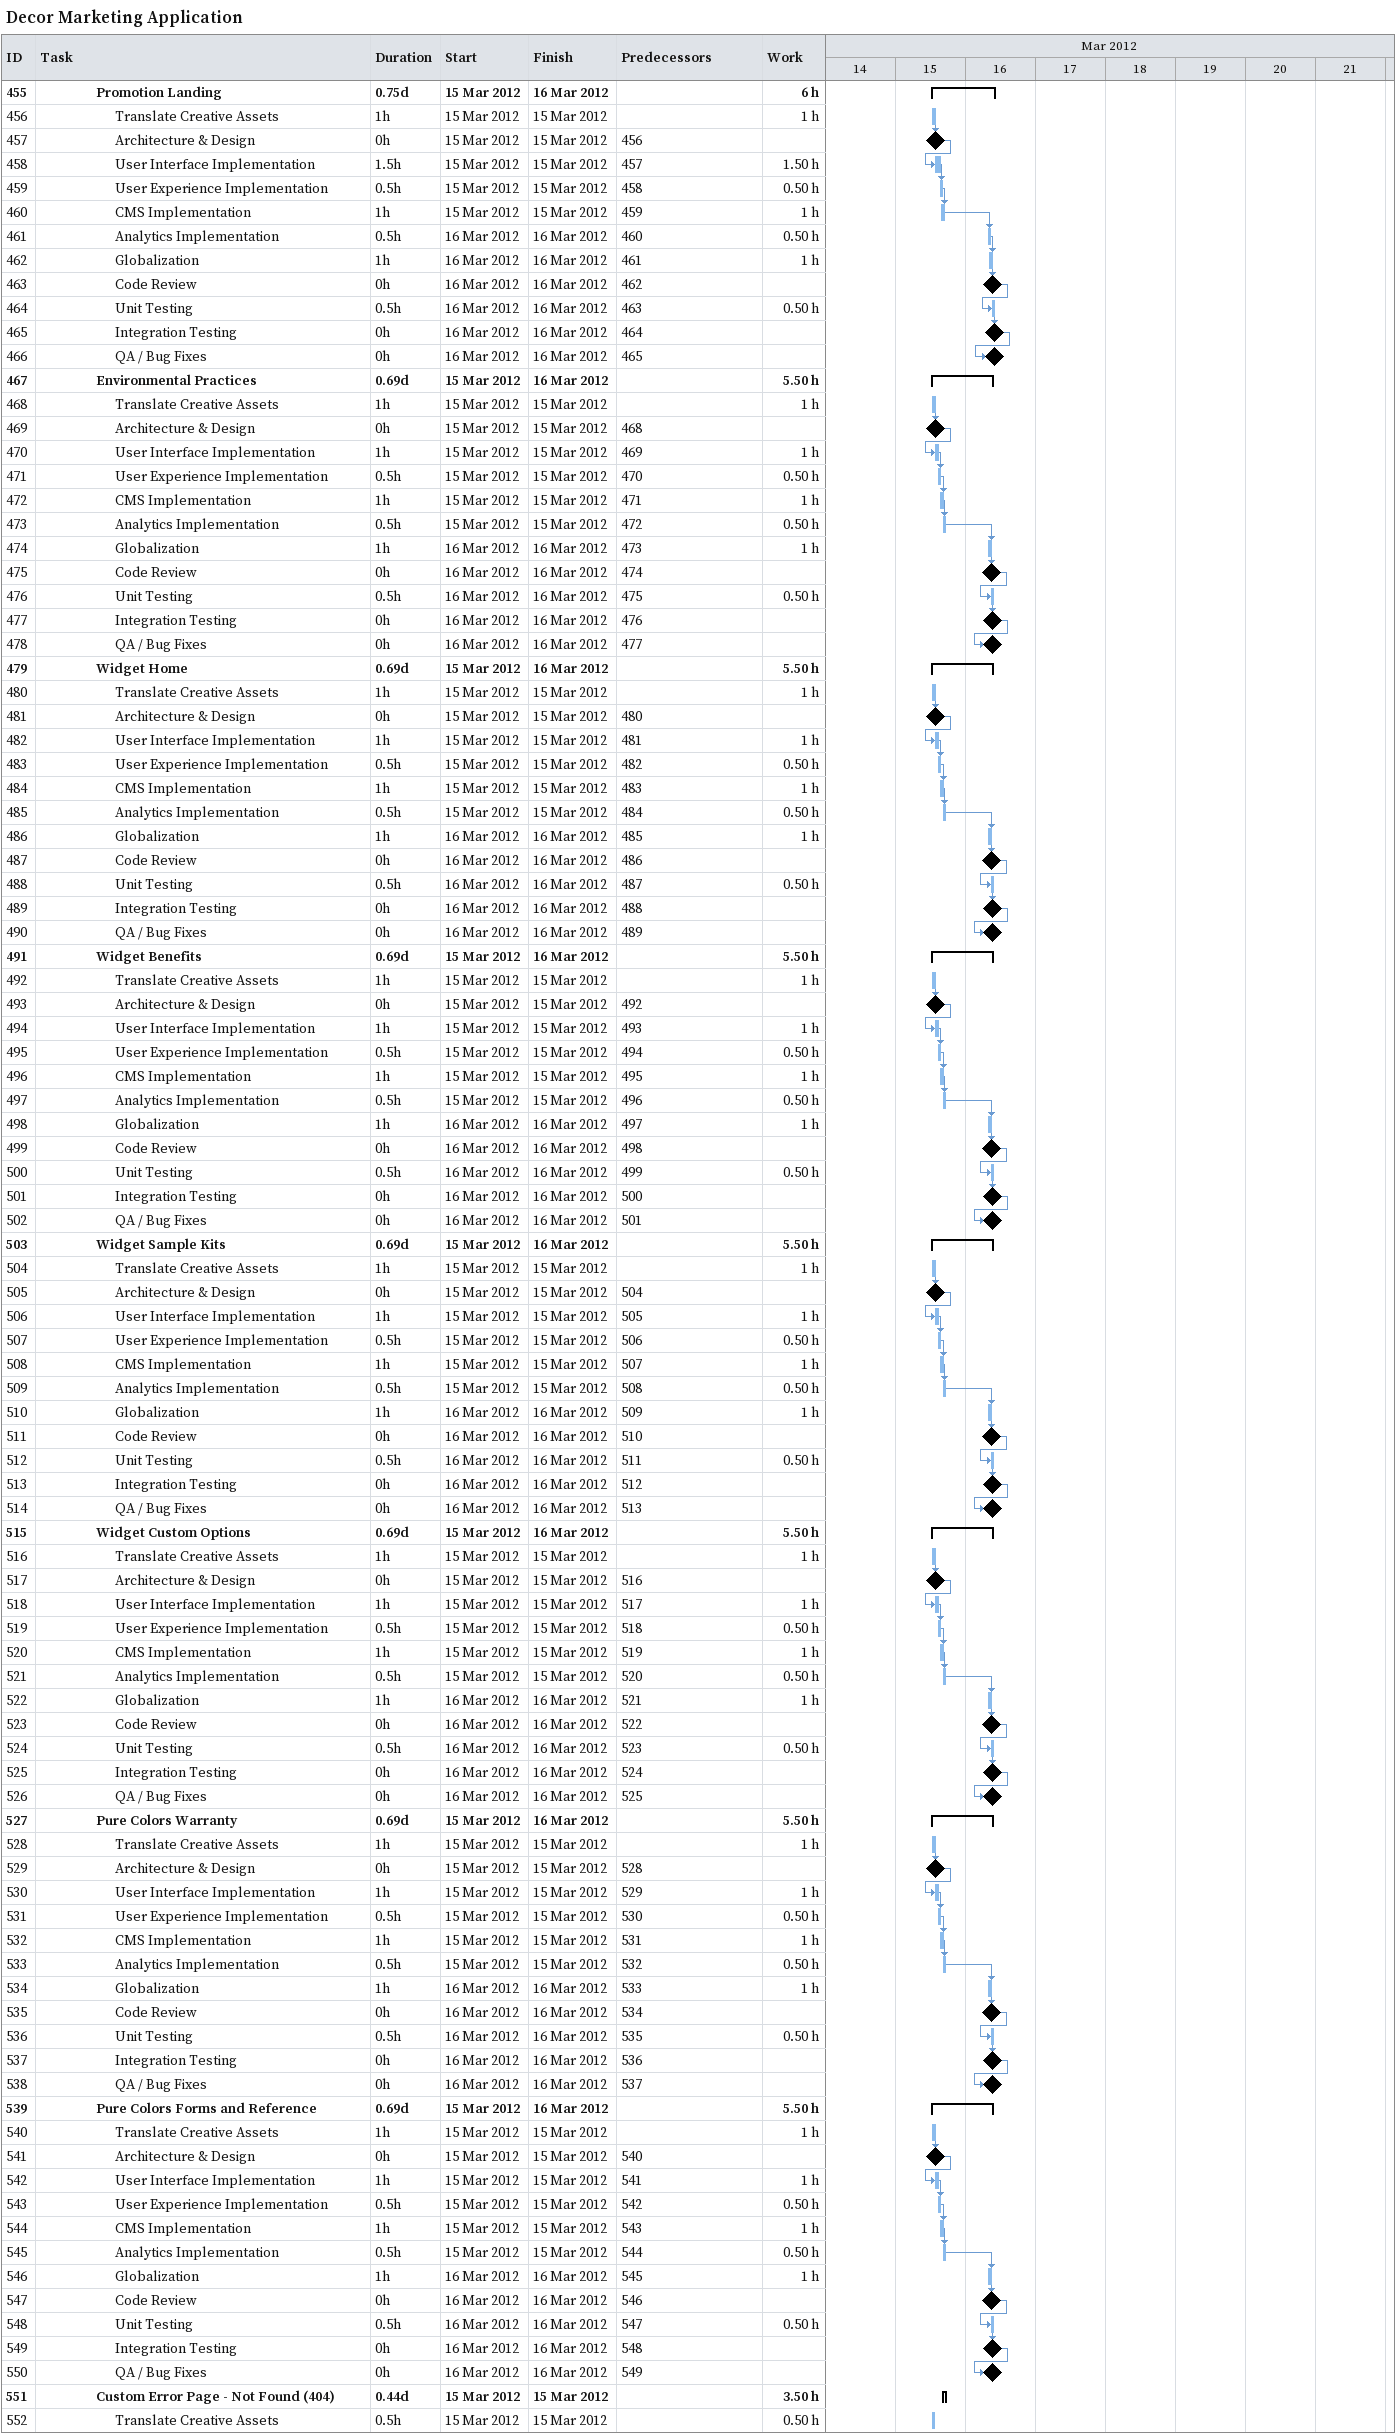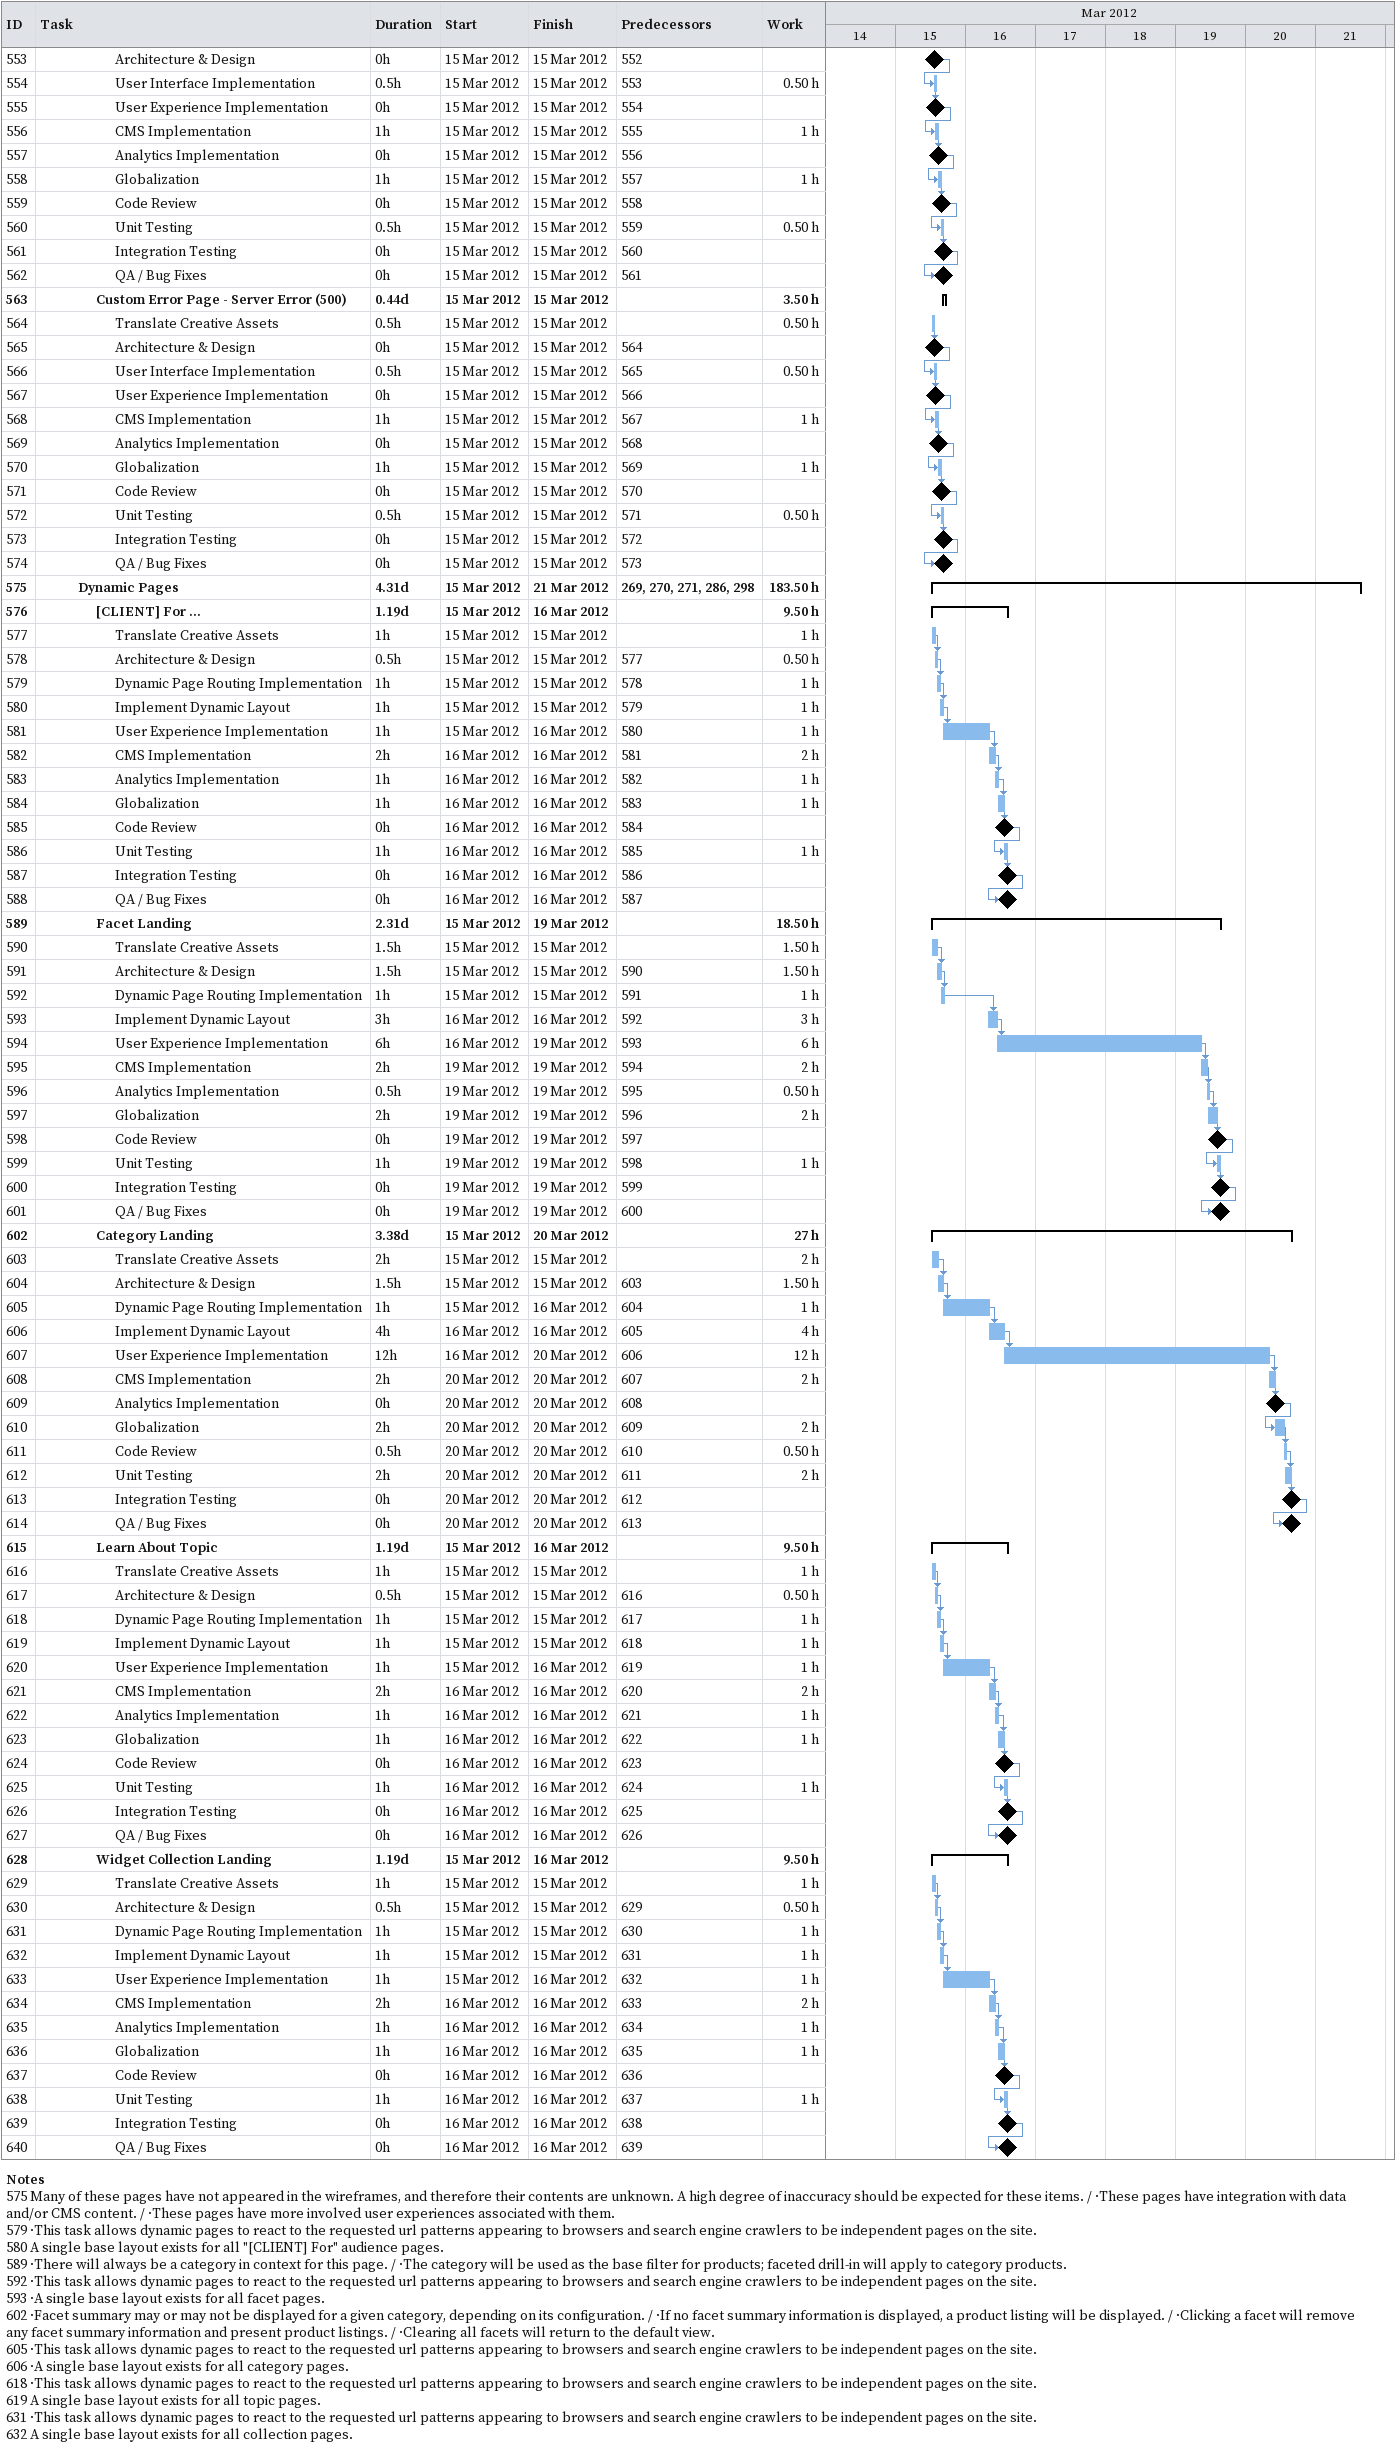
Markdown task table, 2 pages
Decor Marketing Application

| ID | Level | Task | Duration | Start | Finish | Predecessors | Work (h) |
|---|---|---|---|---|---|---|---|
| 455 | 4 | **Promotion Landing** | 0.75d | 2012-03-15 | 2012-03-16 |  | 6 |
| 456 | 5 | Translate Creative Assets | 1h | 2012-03-15 | 2012-03-15 |  | 1 |
| 457 | 5 | Architecture & Design | 0h | 2012-03-15 | 2012-03-15 | 456 |  |
| 458 | 5 | User Interface Implementation | 1.5h | 2012-03-15 | 2012-03-15 | 457 | 1.50 |
| 459 | 5 | User Experience Implementation | 0.5h | 2012-03-15 | 2012-03-15 | 458 | 0.50 |
| 460 | 5 | CMS Implementation | 1h | 2012-03-15 | 2012-03-15 | 459 | 1 |
| 461 | 5 | Analytics Implementation | 0.5h | 2012-03-16 | 2012-03-16 | 460 | 0.50 |
| 462 | 5 | Globalization | 1h | 2012-03-16 | 2012-03-16 | 461 | 1 |
| 463 | 5 | Code Review | 0h | 2012-03-16 | 2012-03-16 | 462 |  |
| 464 | 5 | Unit Testing | 0.5h | 2012-03-16 | 2012-03-16 | 463 | 0.50 |
| 465 | 5 | Integration Testing | 0h | 2012-03-16 | 2012-03-16 | 464 |  |
| 466 | 5 | QA / Bug Fixes | 0h | 2012-03-16 | 2012-03-16 | 465 |  |
| 467 | 4 | **Environmental Practices** | 0.69d | 2012-03-15 | 2012-03-16 |  | 5.50 |
| 468 | 5 | Translate Creative Assets | 1h | 2012-03-15 | 2012-03-15 |  | 1 |
| 469 | 5 | Architecture & Design | 0h | 2012-03-15 | 2012-03-15 | 468 |  |
| 470 | 5 | User Interface Implementation | 1h | 2012-03-15 | 2012-03-15 | 469 | 1 |
| 471 | 5 | User Experience Implementation | 0.5h | 2012-03-15 | 2012-03-15 | 470 | 0.50 |
| 472 | 5 | CMS Implementation | 1h | 2012-03-15 | 2012-03-15 | 471 | 1 |
| 473 | 5 | Analytics Implementation | 0.5h | 2012-03-15 | 2012-03-15 | 472 | 0.50 |
| 474 | 5 | Globalization | 1h | 2012-03-16 | 2012-03-16 | 473 | 1 |
| 475 | 5 | Code Review | 0h | 2012-03-16 | 2012-03-16 | 474 |  |
| 476 | 5 | Unit Testing | 0.5h | 2012-03-16 | 2012-03-16 | 475 | 0.50 |
| 477 | 5 | Integration Testing | 0h | 2012-03-16 | 2012-03-16 | 476 |  |
| 478 | 5 | QA / Bug Fixes | 0h | 2012-03-16 | 2012-03-16 | 477 |  |
| 479 | 4 | **Widget Home** | 0.69d | 2012-03-15 | 2012-03-16 |  | 5.50 |
| 480 | 5 | Translate Creative Assets | 1h | 2012-03-15 | 2012-03-15 |  | 1 |
| 481 | 5 | Architecture & Design | 0h | 2012-03-15 | 2012-03-15 | 480 |  |
| 482 | 5 | User Interface Implementation | 1h | 2012-03-15 | 2012-03-15 | 481 | 1 |
| 483 | 5 | User Experience Implementation | 0.5h | 2012-03-15 | 2012-03-15 | 482 | 0.50 |
| 484 | 5 | CMS Implementation | 1h | 2012-03-15 | 2012-03-15 | 483 | 1 |
| 485 | 5 | Analytics Implementation | 0.5h | 2012-03-15 | 2012-03-15 | 484 | 0.50 |
| 486 | 5 | Globalization | 1h | 2012-03-16 | 2012-03-16 | 485 | 1 |
| 487 | 5 | Code Review | 0h | 2012-03-16 | 2012-03-16 | 486 |  |
| 488 | 5 | Unit Testing | 0.5h | 2012-03-16 | 2012-03-16 | 487 | 0.50 |
| 489 | 5 | Integration Testing | 0h | 2012-03-16 | 2012-03-16 | 488 |  |
| 490 | 5 | QA / Bug Fixes | 0h | 2012-03-16 | 2012-03-16 | 489 |  |
| 491 | 4 | **Widget Benefits** | 0.69d | 2012-03-15 | 2012-03-16 |  | 5.50 |
| 492 | 5 | Translate Creative Assets | 1h | 2012-03-15 | 2012-03-15 |  | 1 |
| 493 | 5 | Architecture & Design | 0h | 2012-03-15 | 2012-03-15 | 492 |  |
| 494 | 5 | User Interface Implementation | 1h | 2012-03-15 | 2012-03-15 | 493 | 1 |
| 495 | 5 | User Experience Implementation | 0.5h | 2012-03-15 | 2012-03-15 | 494 | 0.50 |
| 496 | 5 | CMS Implementation | 1h | 2012-03-15 | 2012-03-15 | 495 | 1 |
| 497 | 5 | Analytics Implementation | 0.5h | 2012-03-15 | 2012-03-15 | 496 | 0.50 |
| 498 | 5 | Globalization | 1h | 2012-03-16 | 2012-03-16 | 497 | 1 |
| 499 | 5 | Code Review | 0h | 2012-03-16 | 2012-03-16 | 498 |  |
| 500 | 5 | Unit Testing | 0.5h | 2012-03-16 | 2012-03-16 | 499 | 0.50 |
| 501 | 5 | Integration Testing | 0h | 2012-03-16 | 2012-03-16 | 500 |  |
| 502 | 5 | QA / Bug Fixes | 0h | 2012-03-16 | 2012-03-16 | 501 |  |
| 503 | 4 | **Widget Sample Kits** | 0.69d | 2012-03-15 | 2012-03-16 |  | 5.50 |
| 504 | 5 | Translate Creative Assets | 1h | 2012-03-15 | 2012-03-15 |  | 1 |
| 505 | 5 | Architecture & Design | 0h | 2012-03-15 | 2012-03-15 | 504 |  |
| 506 | 5 | User Interface Implementation | 1h | 2012-03-15 | 2012-03-15 | 505 | 1 |
| 507 | 5 | User Experience Implementation | 0.5h | 2012-03-15 | 2012-03-15 | 506 | 0.50 |
| 508 | 5 | CMS Implementation | 1h | 2012-03-15 | 2012-03-15 | 507 | 1 |
| 509 | 5 | Analytics Implementation | 0.5h | 2012-03-15 | 2012-03-15 | 508 | 0.50 |
| 510 | 5 | Globalization | 1h | 2012-03-16 | 2012-03-16 | 509 | 1 |
| 511 | 5 | Code Review | 0h | 2012-03-16 | 2012-03-16 | 510 |  |
| 512 | 5 | Unit Testing | 0.5h | 2012-03-16 | 2012-03-16 | 511 | 0.50 |
| 513 | 5 | Integration Testing | 0h | 2012-03-16 | 2012-03-16 | 512 |  |
| 514 | 5 | QA / Bug Fixes | 0h | 2012-03-16 | 2012-03-16 | 513 |  |
| 515 | 4 | **Widget Custom Options** | 0.69d | 2012-03-15 | 2012-03-16 |  | 5.50 |
| 516 | 5 | Translate Creative Assets | 1h | 2012-03-15 | 2012-03-15 |  | 1 |
| 517 | 5 | Architecture & Design | 0h | 2012-03-15 | 2012-03-15 | 516 |  |
| 518 | 5 | User Interface Implementation | 1h | 2012-03-15 | 2012-03-15 | 517 | 1 |
| 519 | 5 | User Experience Implementation | 0.5h | 2012-03-15 | 2012-03-15 | 518 | 0.50 |
| 520 | 5 | CMS Implementation | 1h | 2012-03-15 | 2012-03-15 | 519 | 1 |
| 521 | 5 | Analytics Implementation | 0.5h | 2012-03-15 | 2012-03-15 | 520 | 0.50 |
| 522 | 5 | Globalization | 1h | 2012-03-16 | 2012-03-16 | 521 | 1 |
| 523 | 5 | Code Review | 0h | 2012-03-16 | 2012-03-16 | 522 |  |
| 524 | 5 | Unit Testing | 0.5h | 2012-03-16 | 2012-03-16 | 523 | 0.50 |
| 525 | 5 | Integration Testing | 0h | 2012-03-16 | 2012-03-16 | 524 |  |
| 526 | 5 | QA / Bug Fixes | 0h | 2012-03-16 | 2012-03-16 | 525 |  |
| 527 | 4 | **Pure Colors Warranty** | 0.69d | 2012-03-15 | 2012-03-16 |  | 5.50 |
| 528 | 5 | Translate Creative Assets | 1h | 2012-03-15 | 2012-03-15 |  | 1 |
| 529 | 5 | Architecture & Design | 0h | 2012-03-15 | 2012-03-15 | 528 |  |
| 530 | 5 | User Interface Implementation | 1h | 2012-03-15 | 2012-03-15 | 529 | 1 |
| 531 | 5 | User Experience Implementation | 0.5h | 2012-03-15 | 2012-03-15 | 530 | 0.50 |
| 532 | 5 | CMS Implementation | 1h | 2012-03-15 | 2012-03-15 | 531 | 1 |
| 533 | 5 | Analytics Implementation | 0.5h | 2012-03-15 | 2012-03-15 | 532 | 0.50 |
| 534 | 5 | Globalization | 1h | 2012-03-16 | 2012-03-16 | 533 | 1 |
| 535 | 5 | Code Review | 0h | 2012-03-16 | 2012-03-16 | 534 |  |
| 536 | 5 | Unit Testing | 0.5h | 2012-03-16 | 2012-03-16 | 535 | 0.50 |
| 537 | 5 | Integration Testing | 0h | 2012-03-16 | 2012-03-16 | 536 |  |
| 538 | 5 | QA / Bug Fixes | 0h | 2012-03-16 | 2012-03-16 | 537 |  |
| 539 | 4 | **Pure Colors Forms and Reference** | 0.69d | 2012-03-15 | 2012-03-16 |  | 5.50 |
| 540 | 5 | Translate Creative Assets | 1h | 2012-03-15 | 2012-03-15 |  | 1 |
| 541 | 5 | Architecture & Design | 0h | 2012-03-15 | 2012-03-15 | 540 |  |
| 542 | 5 | User Interface Implementation | 1h | 2012-03-15 | 2012-03-15 | 541 | 1 |
| 543 | 5 | User Experience Implementation | 0.5h | 2012-03-15 | 2012-03-15 | 542 | 0.50 |
| 544 | 5 | CMS Implementation | 1h | 2012-03-15 | 2012-03-15 | 543 | 1 |
| 545 | 5 | Analytics Implementation | 0.5h | 2012-03-15 | 2012-03-15 | 544 | 0.50 |
| 546 | 5 | Globalization | 1h | 2012-03-16 | 2012-03-16 | 545 | 1 |
| 547 | 5 | Code Review | 0h | 2012-03-16 | 2012-03-16 | 546 |  |
| 548 | 5 | Unit Testing | 0.5h | 2012-03-16 | 2012-03-16 | 547 | 0.50 |
| 549 | 5 | Integration Testing | 0h | 2012-03-16 | 2012-03-16 | 548 |  |
| 550 | 5 | QA / Bug Fixes | 0h | 2012-03-16 | 2012-03-16 | 549 |  |
| 551 | 4 | **Custom Error Page - Not Found (404)** | 0.44d | 2012-03-15 | 2012-03-15 |  | 3.50 |
| 552 | 5 | Translate Creative Assets | 0.5h | 2012-03-15 | 2012-03-15 |  | 0.50 |
| 553 | 5 | Architecture & Design | 0h | 2012-03-15 | 2012-03-15 | 552 |  |
| 554 | 5 | User Interface Implementation | 0.5h | 2012-03-15 | 2012-03-15 | 553 | 0.50 |
| 555 | 5 | User Experience Implementation | 0h | 2012-03-15 | 2012-03-15 | 554 |  |
| 556 | 5 | CMS Implementation | 1h | 2012-03-15 | 2012-03-15 | 555 | 1 |
| 557 | 5 | Analytics Implementation | 0h | 2012-03-15 | 2012-03-15 | 556 |  |
| 558 | 5 | Globalization | 1h | 2012-03-15 | 2012-03-15 | 557 | 1 |
| 559 | 5 | Code Review | 0h | 2012-03-15 | 2012-03-15 | 558 |  |
| 560 | 5 | Unit Testing | 0.5h | 2012-03-15 | 2012-03-15 | 559 | 0.50 |
| 561 | 5 | Integration Testing | 0h | 2012-03-15 | 2012-03-15 | 560 |  |
| 562 | 5 | QA / Bug Fixes | 0h | 2012-03-15 | 2012-03-15 | 561 |  |
| 563 | 4 | **Custom Error Page - Server Error (500)** | 0.44d | 2012-03-15 | 2012-03-15 |  | 3.50 |
| 564 | 5 | Translate Creative Assets | 0.5h | 2012-03-15 | 2012-03-15 |  | 0.50 |
| 565 | 5 | Architecture & Design | 0h | 2012-03-15 | 2012-03-15 | 564 |  |
| 566 | 5 | User Interface Implementation | 0.5h | 2012-03-15 | 2012-03-15 | 565 | 0.50 |
| 567 | 5 | User Experience Implementation | 0h | 2012-03-15 | 2012-03-15 | 566 |  |
| 568 | 5 | CMS Implementation | 1h | 2012-03-15 | 2012-03-15 | 567 | 1 |
| 569 | 5 | Analytics Implementation | 0h | 2012-03-15 | 2012-03-15 | 568 |  |
| 570 | 5 | Globalization | 1h | 2012-03-15 | 2012-03-15 | 569 | 1 |
| 571 | 5 | Code Review | 0h | 2012-03-15 | 2012-03-15 | 570 |  |
| 572 | 5 | Unit Testing | 0.5h | 2012-03-15 | 2012-03-15 | 571 | 0.50 |
| 573 | 5 | Integration Testing | 0h | 2012-03-15 | 2012-03-15 | 572 |  |
| 574 | 5 | QA / Bug Fixes | 0h | 2012-03-15 | 2012-03-15 | 573 |  |
| 575 | 3 | **Dynamic Pages** | 4.31d | 2012-03-15 | 2012-03-21 | 269, 270, 271, 286, 298 | 183.50 |
| 576 | 4 | **[CLIENT] For ...** | 1.19d | 2012-03-15 | 2012-03-16 |  | 9.50 |
| 577 | 5 | Translate Creative Assets | 1h | 2012-03-15 | 2012-03-15 |  | 1 |
| 578 | 5 | Architecture & Design | 0.5h | 2012-03-15 | 2012-03-15 | 577 | 0.50 |
| 579 | 5 | Dynamic Page Routing Implementation | 1h | 2012-03-15 | 2012-03-15 | 578 | 1 |
| 580 | 5 | Implement Dynamic Layout | 1h | 2012-03-15 | 2012-03-15 | 579 | 1 |
| 581 | 5 | User Experience Implementation | 1h | 2012-03-15 | 2012-03-16 | 580 | 1 |
| 582 | 5 | CMS Implementation | 2h | 2012-03-16 | 2012-03-16 | 581 | 2 |
| 583 | 5 | Analytics Implementation | 1h | 2012-03-16 | 2012-03-16 | 582 | 1 |
| 584 | 5 | Globalization | 1h | 2012-03-16 | 2012-03-16 | 583 | 1 |
| 585 | 5 | Code Review | 0h | 2012-03-16 | 2012-03-16 | 584 |  |
| 586 | 5 | Unit Testing | 1h | 2012-03-16 | 2012-03-16 | 585 | 1 |
| 587 | 5 | Integration Testing | 0h | 2012-03-16 | 2012-03-16 | 586 |  |
| 588 | 5 | QA / Bug Fixes | 0h | 2012-03-16 | 2012-03-16 | 587 |  |
| 589 | 4 | **Facet Landing** | 2.31d | 2012-03-15 | 2012-03-19 |  | 18.50 |
| 590 | 5 | Translate Creative Assets | 1.5h | 2012-03-15 | 2012-03-15 |  | 1.50 |
| 591 | 5 | Architecture & Design | 1.5h | 2012-03-15 | 2012-03-15 | 590 | 1.50 |
| 592 | 5 | Dynamic Page Routing Implementation | 1h | 2012-03-15 | 2012-03-15 | 591 | 1 |
| 593 | 5 | Implement Dynamic Layout | 3h | 2012-03-16 | 2012-03-16 | 592 | 3 |
| 594 | 5 | User Experience Implementation | 6h | 2012-03-16 | 2012-03-19 | 593 | 6 |
| 595 | 5 | CMS Implementation | 2h | 2012-03-19 | 2012-03-19 | 594 | 2 |
| 596 | 5 | Analytics Implementation | 0.5h | 2012-03-19 | 2012-03-19 | 595 | 0.50 |
| 597 | 5 | Globalization | 2h | 2012-03-19 | 2012-03-19 | 596 | 2 |
| 598 | 5 | Code Review | 0h | 2012-03-19 | 2012-03-19 | 597 |  |
| 599 | 5 | Unit Testing | 1h | 2012-03-19 | 2012-03-19 | 598 | 1 |
| 600 | 5 | Integration Testing | 0h | 2012-03-19 | 2012-03-19 | 599 |  |
| 601 | 5 | QA / Bug Fixes | 0h | 2012-03-19 | 2012-03-19 | 600 |  |
| 602 | 4 | **Category Landing** | 3.38d | 2012-03-15 | 2012-03-20 |  | 27 |
| 603 | 5 | Translate Creative Assets | 2h | 2012-03-15 | 2012-03-15 |  | 2 |
| 604 | 5 | Architecture & Design | 1.5h | 2012-03-15 | 2012-03-15 | 603 | 1.50 |
| 605 | 5 | Dynamic Page Routing Implementation | 1h | 2012-03-15 | 2012-03-16 | 604 | 1 |
| 606 | 5 | Implement Dynamic Layout | 4h | 2012-03-16 | 2012-03-16 | 605 | 4 |
| 607 | 5 | User Experience Implementation | 12h | 2012-03-16 | 2012-03-20 | 606 | 12 |
| 608 | 5 | CMS Implementation | 2h | 2012-03-20 | 2012-03-20 | 607 | 2 |
| 609 | 5 | Analytics Implementation | 0h | 2012-03-20 | 2012-03-20 | 608 |  |
| 610 | 5 | Globalization | 2h | 2012-03-20 | 2012-03-20 | 609 | 2 |
| 611 | 5 | Code Review | 0.5h | 2012-03-20 | 2012-03-20 | 610 | 0.50 |
| 612 | 5 | Unit Testing | 2h | 2012-03-20 | 2012-03-20 | 611 | 2 |
| 613 | 5 | Integration Testing | 0h | 2012-03-20 | 2012-03-20 | 612 |  |
| 614 | 5 | QA / Bug Fixes | 0h | 2012-03-20 | 2012-03-20 | 613 |  |
| 615 | 4 | **Learn About Topic** | 1.19d | 2012-03-15 | 2012-03-16 |  | 9.50 |
| 616 | 5 | Translate Creative Assets | 1h | 2012-03-15 | 2012-03-15 |  | 1 |
| 617 | 5 | Architecture & Design | 0.5h | 2012-03-15 | 2012-03-15 | 616 | 0.50 |
| 618 | 5 | Dynamic Page Routing Implementation | 1h | 2012-03-15 | 2012-03-15 | 617 | 1 |
| 619 | 5 | Implement Dynamic Layout | 1h | 2012-03-15 | 2012-03-15 | 618 | 1 |
| 620 | 5 | User Experience Implementation | 1h | 2012-03-15 | 2012-03-16 | 619 | 1 |
| 621 | 5 | CMS Implementation | 2h | 2012-03-16 | 2012-03-16 | 620 | 2 |
| 622 | 5 | Analytics Implementation | 1h | 2012-03-16 | 2012-03-16 | 621 | 1 |
| 623 | 5 | Globalization | 1h | 2012-03-16 | 2012-03-16 | 622 | 1 |
| 624 | 5 | Code Review | 0h | 2012-03-16 | 2012-03-16 | 623 |  |
| 625 | 5 | Unit Testing | 1h | 2012-03-16 | 2012-03-16 | 624 | 1 |
| 626 | 5 | Integration Testing | 0h | 2012-03-16 | 2012-03-16 | 625 |  |
| 627 | 5 | QA / Bug Fixes | 0h | 2012-03-16 | 2012-03-16 | 626 |  |
| 628 | 4 | **Widget Collection Landing** | 1.19d | 2012-03-15 | 2012-03-16 |  | 9.50 |
| 629 | 5 | Translate Creative Assets | 1h | 2012-03-15 | 2012-03-15 |  | 1 |
| 630 | 5 | Architecture & Design | 0.5h | 2012-03-15 | 2012-03-15 | 629 | 0.50 |
| 631 | 5 | Dynamic Page Routing Implementation | 1h | 2012-03-15 | 2012-03-15 | 630 | 1 |
| 632 | 5 | Implement Dynamic Layout | 1h | 2012-03-15 | 2012-03-15 | 631 | 1 |
| 633 | 5 | User Experience Implementation | 1h | 2012-03-15 | 2012-03-16 | 632 | 1 |
| 634 | 5 | CMS Implementation | 2h | 2012-03-16 | 2012-03-16 | 633 | 2 |
| 635 | 5 | Analytics Implementation | 1h | 2012-03-16 | 2012-03-16 | 634 | 1 |
| 636 | 5 | Globalization | 1h | 2012-03-16 | 2012-03-16 | 635 | 1 |
| 637 | 5 | Code Review | 0h | 2012-03-16 | 2012-03-16 | 636 |  |
| 638 | 5 | Unit Testing | 1h | 2012-03-16 | 2012-03-16 | 637 | 1 |
| 639 | 5 | Integration Testing | 0h | 2012-03-16 | 2012-03-16 | 638 |  |
| 640 | 5 | QA / Bug Fixes | 0h | 2012-03-16 | 2012-03-16 | 639 |  |

Notes
- 575: Many of these pages have not appeared in the wireframes, and therefore their contents are unknown. A high degree of inaccuracy should be expected for these items. / ·These pages have integration with data and/or CMS content. / ·These pages have more involved user experiences associated with them.
- 579: ·This task allows dynamic pages to react to the requested url patterns appearing to browsers and search engine crawlers to be independent pages on the site.
- 580: A single base layout exists for all "[CLIENT] For" audience pages.
- 589: ·There will always be a category in context for this page. / ·The category will be used as the base filter for products; faceted drill-in will apply to category products.
- 592: ·This task allows dynamic pages to react to the requested url patterns appearing to browsers and search engine crawlers to be independent pages on the site.
- 593: ·A single base layout exists for all facet pages.
- 602: ·Facet summary may or may not be displayed for a given category, depending on its configuration. / ·If no facet summary information is displayed, a product listing will be displayed. / ·Clicking a facet will remove any facet summary information and present product listings. / ·Clearing all facets will return to the default view.
- 605: ·This task allows dynamic pages to react to the requested url patterns appearing to browsers and search engine crawlers to be independent pages on the site.
- 606: ·A single base layout exists for all category pages.
- 618: ·This task allows dynamic pages to react to the requested url patterns appearing to browsers and search engine crawlers to be independent pages on the site.
- 619: A single base layout exists for all topic pages.
- 631: ·This task allows dynamic pages to react to the requested url patterns appearing to browsers and search engine crawlers to be independent pages on the site.
- 632: A single base layout exists for all collection pages.
